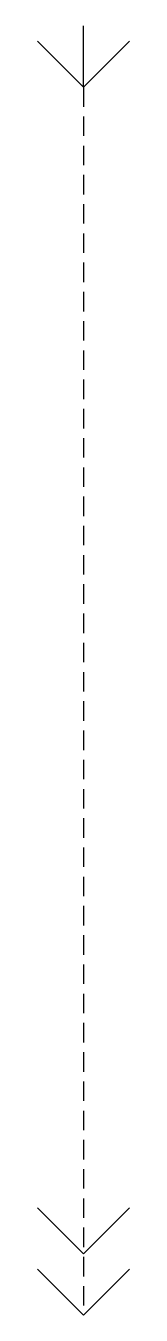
# Model space of a CAD drawing. Header units: millimetres. Extents: x -8 to 7, y -200 to 10.
import ezdxf

# ---------------------------------------------------------------- set-up
doc = ezdxf.new("R2010")
doc.units = ezdxf.units.MM
doc.linetypes.add('HIDDEN2', pattern=[4.7625, 3.175, -1.5875])

# ---------------------------------------------------------------- blocks, each defined once
blk = doc.blocks.new('*U2')
blk.add_line((0, 0), (0, 10))
at = {"linetype": 'HIDDEN2'}
blk.add_line((0, 0), (0, -200), dxfattribs=at)
for points in [[(-7.5, 7.5), (0, 0), (7.5, 7.5)], [(-7.5, -182.5), (0, -190), (7.5, -182.5)], [(-7.5, -192.5), (0, -200), (7.5, -192.5)]]:
    blk.add_lwpolyline(points)

msp = doc.modelspace()

# ---------------------------------------------------------------- block references
msp.add_blockref('*U2', (0, 0))

doc.saveas('drawing.dxf')
